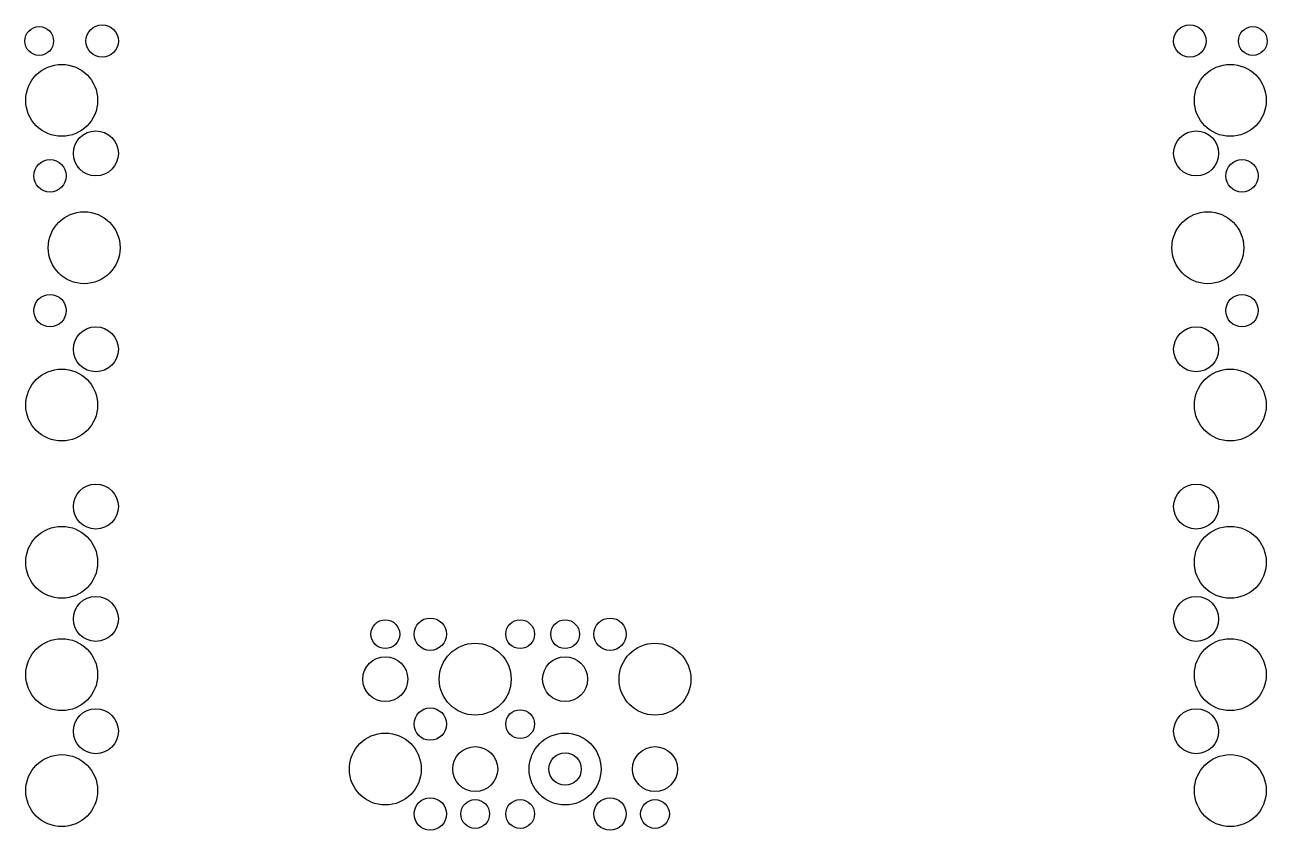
# Model space of a CAD drawing. Extents: x -691 to 691, y -448 to 448.
import ezdxf

# ---------------------------------------------------------------- set-up
doc = ezdxf.new("R2010")
doc.units = 0

msp = doc.modelspace()

# ---------------------------------------------------------------- linework, layer by layer
for centre, radius in [((-675, 430), 16), ((-605, 430), 18), ((605, 430), 18), ((675, 430), 16), ((-650, 364), 40), ((650, 364), 40), ((-612, 305), 25), ((612, 305), 25), ((-663, 280), 18), ((663, 280), 18), ((-625, 200), 40), ((625, 200), 40), ((-663, 130), 18), ((663, 130), 18), ((-612, 87), 25), ((612, 87), 25), ((-650, 25), 40), ((650, 25), 40), ((-612, -88), 25), ((612, -88), 25), ((-650, -150), 40), ((650, -150), 40), ((-612, -213), 25), ((612, -213), 25), ((-290, -230), 16), ((-240, -230), 18), ((-140, -230), 16), ((-90, -230), 16), ((-40, -230), 18), ((-650, -275), 40), ((-190, -280), 40), ((10, -280), 40), ((650, -275), 40), ((-290, -280), 25), ((-90, -280), 25), ((-612, -338), 25), ((-240, -330), 18), ((-140, -330), 16), ((612, -338), 25), ((-290, -380), 40), ((-90, -380), 40), ((-190, -380), 25), ((10, -380), 25), ((-650, -404), 40), ((-90, -380), 18), ((650, -404), 40), ((-240, -430), 18), ((-190, -430), 16), ((-140, -430), 16), ((-40, -430), 18), ((10, -430), 16)]:
    msp.add_circle(centre, radius)

doc.saveas('drawing.dxf')
